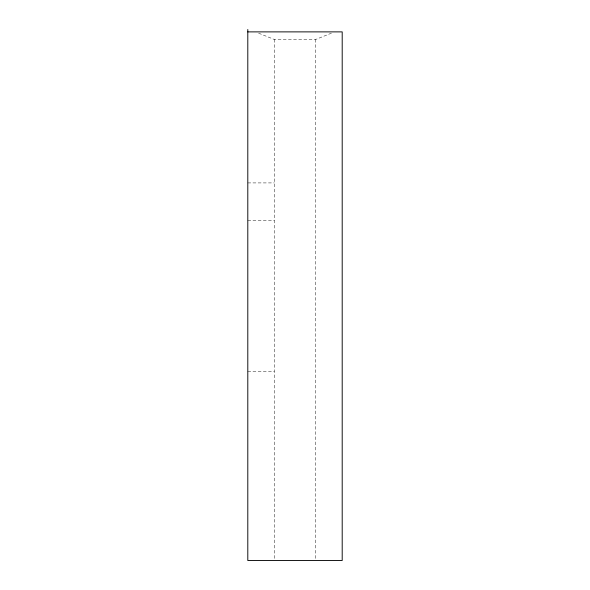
<?xml version="1.0" encoding="UTF-8"?>
<svg xmlns="http://www.w3.org/2000/svg" width="590" height="590" viewBox="0 0 590 590"><rect width="100%" height="100%" fill="white"/><g stroke="black" fill="none" stroke-linecap="round" stroke-linejoin="round"><path stroke-width="0.44" stroke-dasharray="2.95 2.21" d="M258.634 33.195L274.232 39.434L315.768 39.434L331.366 33.195M247.8 182.915L274.232 182.915M247.8 220.675L274.232 220.675M247.8 371.707L274.232 371.707M315.768 39.434L315.768 560.5M274.232 39.434L274.232 559.578"/><path stroke-width="0.89" d="M247.8 31.882L342.2 31.882L342.2 560.5L247.8 560.5L247.8 29.5"/></g></svg>
